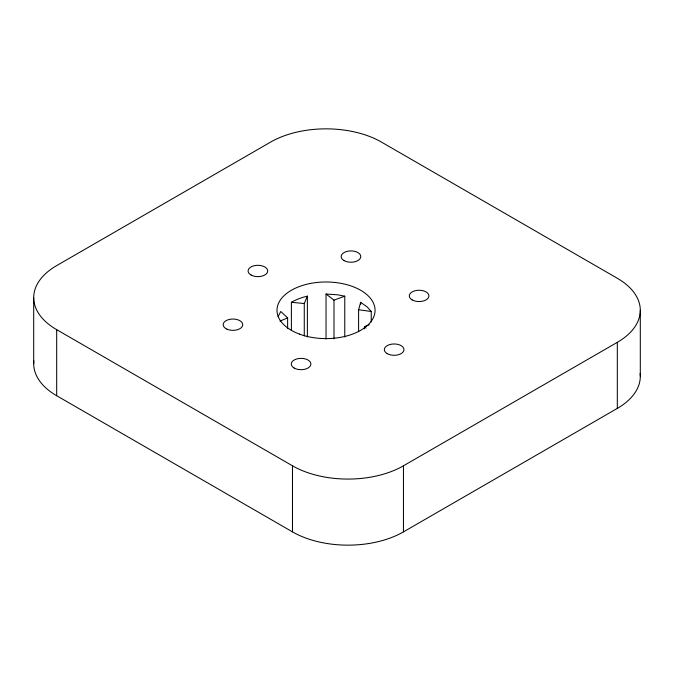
<?xml version="1.0" encoding="UTF-8"?>
<svg xmlns="http://www.w3.org/2000/svg" width="674" height="674" viewBox="0 0 674 674"><rect width="100%" height="100%" fill="white"/><g stroke="black" fill="none" stroke-linecap="round" stroke-linejoin="round"><path stroke-width="1.01" d="M358.602 331.718L358.602 309.737L360.641 302.331L367.086 306.83L371.248 311.498L371.248 321.961M278.101 316.51L280.788 311.498L287.621 317.901L287.621 328.364M304.269 335.955L304.269 303.511L307.369 296.13A49.042 28.316 0 0 0 291.985 301.935L291.387 302.314L291.387 330.572M56.683 329.662L292.491 465.801A78.462 45.301 0 0 0 403.456 465.801L617.317 342.333A78.462 45.301 0 0 0 617.317 278.269L381.509 142.121A78.462 45.301 0 0 0 270.544 142.121L56.683 265.598A78.462 45.301 0 0 0 56.683 329.662L56.683 395.731L292.491 531.879A78.462 45.301 0 0 0 403.456 531.879L617.317 408.402A78.462 45.301 0 0 0 640.131 373.404M279.954 321.11L287.621 317.901M364.432 328.819L364.432 326.73L369.226 324.716M326.031 339.022L326.031 294.024L333.992 300.132L344.768 296.189L344.768 337.008M326.031 294.024L337.598 294.799L344.768 296.189M291.387 302.314L304.269 303.511M358.602 309.737L371.248 311.498M364.432 326.73L365.948 328.145M640.3 310.301L640.3 376.37M617.317 342.333L617.317 408.402M403.456 465.801L403.456 531.879M360.641 302.331L360.641 304.421M333.992 300.132L333.992 338.853M307.369 296.13L307.369 336.941M292.491 465.801L292.491 531.879M33.7 297.63L33.7 363.699M56.683 395.731A78.462 45.301 0 0 1 33.869 360.733M412.159 299.905A9.807 5.662 0 0 0 428.571 297.369A9.807 5.662 0 0 0 416.557 290.435A9.807 5.662 0 0 0 412.159 299.905M344.026 260.568A9.807 5.662 0 0 0 360.438 258.032A9.807 5.662 0 0 0 348.424 251.099A9.807 5.662 0 0 0 344.026 260.568M251.2 275.102A9.807 5.662 0 0 0 267.452 272.245A9.807 5.662 0 0 0 255.042 265.548A9.807 5.662 0 0 0 251.2 275.102M226.902 329.148A9.807 5.662 0 0 0 242.665 325.5A9.807 5.662 0 0 0 229.312 319.442A9.807 5.662 0 0 0 226.902 329.148M294.159 368.038A9.807 5.662 0 0 0 310.562 365.502A9.807 5.662 0 0 0 298.548 358.56A9.807 5.662 0 0 0 294.159 368.038M387.221 353.639A9.807 5.662 0 0 0 403.633 351.103A9.807 5.662 0 0 0 391.619 344.161A9.807 5.662 0 0 0 387.221 353.639M299.433 334.085A49.042 28.316 0 0 0 375.005 311.7A49.042 28.316 0 0 0 303.645 285.11A49.042 28.316 0 0 0 299.433 334.085"/></g></svg>
